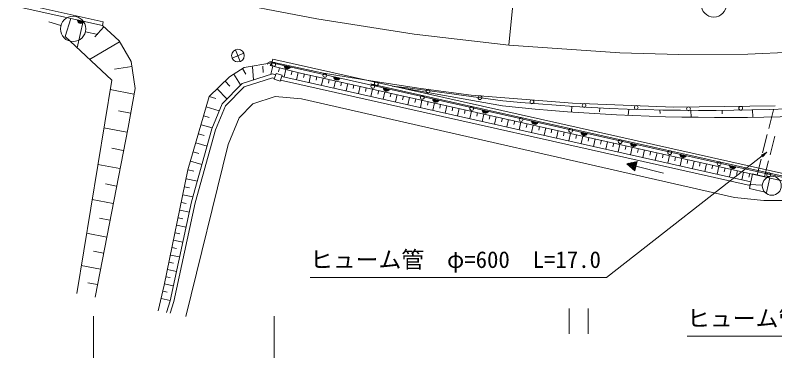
# Model space of a CAD drawing. Units: millimetres, scale not verified. Extents: x 40000 to 680000, y 20000 to 380000.
# Drawn here: x 473418 to 533341, y 239231 to 265719 of the extents above; entities that cross this region are included whole.
import ezdxf
from ezdxf.enums import TextEntityAlignment as Align

# ---------------------------------------------------------------- set-up
doc = ezdxf.new("R2010")
doc.units = ezdxf.units.MM
doc.header["$LTSCALE"] = 1000
doc.linetypes.add('CHAIN', pattern=[18.5, 12, -1.5, 3.5, -1.5])
for name, color, linetype, lineweight in [('M-BGD', 7, 'Continuous', 13), ('M-BMK', 2, 'CHAIN', 13), ('M-STR-HTXT', 7, 'Continuous', 13), ('M-STR-STRC', 7, 'Continuous', 13)]:
    doc.layers.add(name, color=color, linetype=linetype, lineweight=lineweight)
doc.styles.add('ＭＳ ゴシック', font='')
doc.styles.get('ＭＳ ゴシック').set_extended_font_data('MS Gothic')

# ---------------------------------------------------------------- blocks, each defined once
blk = doc.blocks.new('open_arrow')
at = {"color": 0, "linetype": 'Continuous', "lineweight": -2}
blk.add_lwpolyline([(7.5, 1.25), (0, 0), (7.5, -1.25)], dxfattribs=at)

msp = doc.modelspace()

# ---------------------------------------------------------------- linework, layer by layer
at = {"layer": 'M-BGD'}
for p, q in [((473483, 266727), (480361, 265197)), ((473418, 266434), (480295, 264904)), ((477023, 264913), (476061, 265188)), ((477807, 265458), (477369, 264046)), ((478783, 265240), (478318, 263148)), ((478332, 265341), (478820, 265232)), ((478338, 265278), (478332, 265341)), ((478357, 265223), (478338, 265278)), ((478345, 265307), (478794, 265207)), ((478778, 265180), (478348, 265276)), ((478351, 265244), (478761, 265153)), ((478395, 265163), (478357, 265223)), ((478726, 265130), (478374, 265209)), ((478437, 265123), (478395, 265163)), ((478397, 265173), (478690, 265108)), ((478491, 265090), (478437, 265123)), ((478634, 265089), (478439, 265133)), ((478569, 265073), (478491, 265090)), ((478632, 265079), (478569, 265073)), ((478688, 265098), (478632, 265079)), ((478747, 265136), (478688, 265098)), ((478787, 265178), (478747, 265136)), ((478820, 265232), (478787, 265178)), ((480295, 264904), (480361, 265197)), ((481616, 263689), (480295, 264904)), ((478959, 264414), (479933, 264189)), ((480417, 264792), (479692, 264003)), ((481032, 260581), (477369, 264046)), ((482563, 262062), (481616, 263689)), ((481659, 263615), (479285, 262233)), ((491447, 262718), (490523, 262334)), ((490793, 262988), (491177, 262064)), ((482873, 259937), (482563, 262062)), ((493668, 261954), (491479, 261585)), ((493538, 261749), (493668, 261954)), ((493668, 261954), (493733, 262246)), ((493668, 261954), (532850, 253166)), ((532915, 253459), (493733, 262246)), ((482621, 261665), (481262, 261467)), ((491479, 261585), (490331, 260865)), ((491346, 261501), (491615, 261072)), ((492130, 261636), (492211, 260617)), ((492945, 261701), (492986, 261192)), ((493538, 261749), (495927, 261156)), ((493755, 261695), (493596, 261054)), ((494267, 261568), (494188, 261247)), ((494780, 261440), (494632, 260847)), ((495265, 261320), (495191, 261023)), ((490331, 260865), (488733, 259302)), ((490659, 261070), (491197, 260212)), ((493725, 261095), (491317, 260335)), ((491479, 260072), (493728, 260781)), ((493968, 261022), (493725, 261095)), ((493882, 260735), (493728, 260781)), ((493860, 260665), (493998, 261123)), ((494468, 260982), (493998, 261123)), ((494331, 260524), (494468, 260982)), ((494441, 260890), (531452, 252572)), ((495750, 261200), (495608, 260628)), ((495927, 261156), (532869, 252890)), ((496237, 261086), (496173, 260799)), ((496725, 260977), (496597, 260406)), ((497213, 260868), (497149, 260582)), ((497701, 260759), (497573, 260186)), ((478271, 243762), (481032, 260581)), ((491317, 260335), (489752, 258735)), ((489975, 260516), (490362, 260121)), ((490007, 258567), (491479, 260072)), ((493860, 260665), (494331, 260524)), ((494354, 260602), (531387, 252279)), ((498189, 260649), (498125, 260363)), ((498677, 260540), (498549, 259967)), ((499165, 260431), (499101, 260145)), ((499653, 260322), (499524, 259748)), ((500141, 260213), (500076, 259926)), ((500629, 260104), (500500, 259529)), ((501658, 260248), (501462, 260291)), ((552409, 248914), (501658, 260248)), ((511856, 258562), (503169, 260130)), ((482788, 259494), (480912, 259852)), ((482326, 256862), (482873, 259937)), ((489342, 259898), (490116, 259106)), ((501116, 259994), (501052, 259707)), ((501604, 259885), (501476, 259309)), ((502092, 259776), (502028, 259488)), ((502580, 259667), (502451, 259090)), ((503068, 259558), (503004, 259269)), ((488733, 259302), (487045, 253521)), ((488732, 259297), (489246, 259147)), ((493932, 259312), (492152, 258710)), ((496016, 259126), (493932, 259312)), ((496016, 259126), (530166, 251336)), ((503556, 259449), (503427, 258871)), ((504044, 259339), (503979, 259050)), ((504532, 259230), (504403, 258651)), ((505020, 259121), (504955, 258832)), ((505508, 259012), (505378, 258432)), ((505996, 258903), (505931, 258613)), ((488491, 258474), (489520, 258174)), ((489752, 258735), (488934, 256761)), ((489218, 256663), (490007, 258567)), ((492152, 258710), (491089, 257623)), ((506484, 258793), (506354, 258213)), ((506972, 258684), (506907, 258394)), ((507460, 258575), (507330, 257994)), ((507948, 258466), (507882, 258175)), ((508435, 258357), (508305, 257774)), ((517337, 258527), (517294, 258081)), ((519528, 258404), (519514, 258104)), ((521813, 258306), (521782, 257817)), ((482502, 257993), (481564, 258172)), ((488287, 257774), (488724, 257647)), ((508923, 258248), (508858, 257956)), ((509411, 258138), (509281, 257555)), ((509899, 258029), (509834, 257738)), ((510387, 257920), (510256, 257336)), ((510875, 257811), (510810, 257519)), ((511363, 257702), (511232, 257117)), ((524275, 258237), (524292, 257957)), ((526715, 258205), (526737, 257666)), ((529184, 258210), (529199, 257934)), ((531580, 258250), (531612, 257659)), ((533231, 258239), (532867, 256784)), ((488083, 257074), (488958, 256819)), ((491089, 257623), (490210, 255506)), ((511851, 257592), (511786, 257300)), ((512339, 257483), (512208, 256897)), ((512827, 257374), (512761, 257081)), ((513315, 257265), (513183, 256678)), ((513803, 257156), (513737, 256862)), ((479729, 243452), (482326, 256862)), ((482216, 256492), (480417, 256835)), ((488934, 256761), (487332, 250976)), ((487624, 250904), (489218, 256663)), ((514291, 257047), (514159, 256459)), ((514779, 256937), (514713, 256643)), ((515267, 256828), (515135, 256239)), ((515755, 256719), (515689, 256425)), ((516242, 256610), (516110, 256020)), ((516730, 256501), (516664, 256206)), ((487875, 256364), (488319, 256235)), ((517218, 256392), (517086, 255801)), ((517706, 256282), (517640, 255987)), ((518194, 256173), (518062, 255582)), ((518682, 256064), (518616, 255768)), ((519170, 255955), (519037, 255362)), ((532746, 256299), (532382, 254844)), ((532966, 254706), (533330, 256161)), ((490210, 255506), (486884, 241932)), ((487668, 255654), (488556, 255395)), ((519658, 255846), (519592, 255549)), ((520146, 255736), (520013, 255143)), ((520634, 255627), (520567, 255331)), ((521122, 255518), (520989, 254924)), ((521610, 255409), (521543, 255112)), ((522098, 255300), (521964, 254704)), ((481941, 255053), (481042, 255224)), ((487456, 254928), (487910, 254795)), ((522586, 255191), (522519, 254893)), ((523074, 255081), (522940, 254485)), ((523561, 254972), (523495, 254674)), ((524049, 254863), (523916, 254266)), ((524537, 254754), (524471, 254455)), ((487244, 254201), (488152, 253936)), ((521661, 253997), (522481, 254175)), ((522044, 254080), (522431, 253981)), ((522153, 254104), (522444, 254029)), ((522262, 254127), (522456, 254078)), ((522481, 254175), (522295, 253448)), ((522372, 254151), (522468, 254126)), ((525025, 254645), (524891, 254047)), ((525513, 254535), (525446, 254236)), ((526001, 254426), (525867, 253827)), ((526489, 254317), (526422, 254018)), ((526977, 254208), (526843, 253608)), ((527465, 254099), (527398, 253799)), ((532261, 254359), (531948, 253109)), ((532534, 252979), (532845, 254221)), ((481667, 253614), (479942, 253943)), ((487045, 253521), (485163, 244409)), ((487062, 253511), (487499, 253420)), ((522295, 253448), (521661, 253997)), ((521704, 253961), (522382, 253787)), ((521716, 254009), (522394, 253836)), ((521788, 253887), (522369, 253739)), ((521825, 254033), (522407, 253884)), ((521873, 253814), (522357, 253690)), ((521934, 254056), (522419, 253933)), ((521957, 253741), (522345, 253642)), ((522042, 253668), (522332, 253593)), ((522126, 253594), (522320, 253545)), ((522211, 253521), (522307, 253497)), ((524568, 253254), (522388, 253811)), ((527953, 253990), (527818, 253389)), ((528441, 253880), (528374, 253580)), ((528929, 253771), (528794, 253169)), ((529417, 253662), (529349, 253361)), ((529905, 253553), (529770, 252950)), ((530393, 253444), (530325, 253142)), ((530880, 253335), (530745, 252731)), ((531368, 253225), (531301, 252924)), ((531589, 253189), (531332, 252035)), ((532948, 252887), (531589, 253189)), ((532691, 251733), (532948, 252887)), ((532850, 253166), (558961, 247375)), ((532869, 252890), (558870, 246868)), ((558963, 247682), (532915, 253459)), ((481404, 252234), (480541, 252398)), ((486917, 252812), (487790, 252630)), ((532353, 252291), (531355, 252344)), ((486784, 252179), (487180, 252096)), ((531332, 252035), (532691, 251733)), ((481141, 250854), (479487, 251169)), ((486652, 251545), (487444, 251380)), ((530166, 251336), (532484, 251091)), ((532484, 251091), (535720, 251109)), ((487332, 250976), (485635, 243188)), ((485925, 243114), (487624, 250904)), ((486525, 250938), (486905, 250859)), ((486399, 250331), (487157, 250173)), ((480888, 249531), (480062, 249689)), ((486274, 249733), (486648, 249655)), ((486149, 249134), (486897, 248978)), ((480636, 248208), (479051, 248511)), ((486026, 248544), (486394, 248468)), ((485903, 247955), (486640, 247801)), ((480394, 246940), (479602, 247091)), ((485781, 247373), (486145, 247297)), ((485660, 246791), (486387, 246639)), ((480153, 245672), (478632, 245961)), ((485540, 246218), (485899, 246143)), ((485420, 245644), (486137, 245495)), ((479921, 244455), (479161, 244600)), ((485184, 244513), (485891, 244366)), ((485302, 245079), (485656, 245005)), ((485163, 244409), (484701, 242396)), ((485055, 243942), (485412, 243860)), ((484924, 243370), (485638, 243207)), ((485635, 243188), (485359, 242256)), ((485654, 242193), (485925, 243114)), ((517107, 242559), (517107, 240559)), ((518607, 240559), (518607, 242559))]:
    msp.add_line(p, q, dxfattribs=at)
msp.add_lwpolyline([(503169, 260130), (504404, 259997), (511884, 258960)], dxfattribs=at)
for centre, radius in [((477985, 264639), 1000), ((490985, 262526), 500), ((501625, 260101), 150), ((505529, 259229), 150), ((509433, 258358), 150), ((513337, 257486), 150), ((517241, 256614), 150), ((521145, 255742), 150), ((525049, 254870), 150), ((528953, 253999), 150), ((533103, 252258), 750), ((532856, 253127), 150)]:
    msp.add_circle(centre, radius, dxfattribs=at)
for centre, radius, start, end in [((494900, 261735), 256, 180.03936, 334.67856), ((494900, 261737), 208, 183.61926, 331.09886), ((494901, 261741), 162, 189.97896, 324.73926), ((494904, 261753), 125, 204.22896, 310.48906), ((498803, 260860), 256, 180.03936, 334.67856), ((498803, 260862), 208, 183.61926, 331.09886), ((498804, 260866), 162, 189.97896, 324.73926), ((498807, 260878), 125, 204.22896, 310.48906), ((527654, 422703), 164500, 264.50227, 280.1414), ((502706, 259984), 256, 180.03936, 334.67856), ((502706, 259986), 208, 183.61926, 331.09886), ((502707, 259990), 162, 189.97896, 324.73926), ((502710, 260002), 125, 204.22896, 310.48906), ((506609, 259109), 256, 180.03936, 334.67856), ((506609, 259111), 208, 183.61926, 331.09886), ((506610, 259115), 162, 189.97896, 324.73926), ((506613, 259127), 125, 204.22896, 310.48906), ((529404, 425945), 168300, 264.01522, 278.06834), ((510512, 258233), 256, 180.03936, 334.67856), ((510512, 258235), 208, 183.61926, 331.09886), ((510513, 258240), 162, 189.97896, 324.73926), ((510516, 258252), 125, 204.22896, 310.48906), ((514415, 257358), 256, 180.03936, 334.67856), ((514415, 257360), 208, 183.61926, 331.09886), ((514416, 257364), 162, 189.97896, 324.73926), ((514419, 257376), 125, 204.22896, 310.48906), ((518318, 256483), 256, 180.03936, 334.67856), ((518318, 256485), 208, 183.61926, 331.09886), ((518319, 256489), 162, 189.97896, 324.73926), ((518322, 256501), 125, 204.22896, 310.48906), ((522221, 255607), 256, 180.03936, 334.67856), ((522221, 255609), 208, 183.61926, 331.09886), ((522222, 255613), 162, 189.97896, 324.73926), ((522225, 255626), 125, 204.22896, 310.48906), ((526124, 254732), 256, 180.03936, 334.67856), ((526124, 254734), 208, 183.61926, 331.09886), ((526125, 254738), 162, 189.97896, 324.73926), ((526128, 254750), 125, 204.22896, 310.48906), ((530027, 253857), 256, 180.03936, 334.67856), ((530027, 253859), 208, 183.61926, 331.09886), ((530028, 253863), 162, 189.97896, 324.73926), ((530031, 253875), 125, 204.22896, 310.48906)]:
    msp.add_arc(centre, radius, start, end, dxfattribs=at)
at = {"layer": 'M-BMK'}
for p, q in [((487717, 267256), (497209, 265438)), ((497209, 265438), (504899, 264225)), ((504899, 264225), (512363, 263342)), ((512363, 263342), (521111, 262745)), ((521111, 262745), (525774, 262622)), ((525774, 262622), (531211, 262651)), ((531211, 262651), (537483, 262915))]:
    msp.add_line(p, q, dxfattribs=at)
at = {"layer": 'M-STR-HTXT'}
for p, q in [((512363, 263342), (517119, 312930)), ((479597, 241960), (479597, 230789)), ((493843, 241960), (493843, 230709))]:
    msp.add_line(p, q, dxfattribs=at)
for points in [[(554339, 263969), (549824, 240397), (526424, 240397)], [(532705, 254905), (520077, 245030), (496677, 245030)]]:
    msp.add_lwpolyline(points, dxfattribs=at)
at = {"layer": 'M-STR-STRC'}
for p, q in [((493301, 261844), (493310, 261883)), ((493310, 261883), (493342, 261937)), ((493342, 261937), (493382, 261980)), ((493382, 261980), (493441, 262018)), ((493441, 262018), (493496, 262037)), ((493496, 262037), (493569, 262041)), ((493569, 262041), (493647, 262025)), ((493647, 262025), (493843, 261982)), ((493843, 261982), (497741, 261139)), ((497741, 261139), (501484, 260530)), ((501484, 260530), (505426, 259946)), ((505426, 259946), (509389, 259419)), ((509389, 259419), (517376, 258780)), ((517376, 258780), (525371, 258463)), ((525371, 258463), (533360, 258555))]:
    msp.add_line(p, q, dxfattribs=at)
for centre, radius in [((528527, 266575), 1000), ((493811, 261836), 150), ((497844, 260970), 150), ((501911, 260316), 150), ((505987, 259720), 150), ((510080, 259214), 150), ((514184, 258885), 150), ((518296, 258594), 150), ((522410, 258430), 150), ((526533, 258326), 150), ((530650, 258374), 150)]:
    msp.add_circle(centre, radius, dxfattribs=at)

# ---------------------------------------------------------------- block references
at = {"layer": 'M-STR-HTXT', "xscale": 66.7, "yscale": 66.7, "rotation": 218}
msp.add_blockref('open_arrow', (532705, 254905), dxfattribs=at)

# ---------------------------------------------------------------- texts
at = {"layer": 'M-STR-HTXT', "style": 'ＭＳ ゴシック'}
for s, p in [('ヒューム管\u3000φ=600\u3000L=17.0', (496677, 246430)), ('ヒューム管\u3000φ=600\u3000L=21.6', (526424, 241797))]:
    msp.add_text(s, height=1320, dxfattribs=at).set_placement(p, align=Align.MIDDLE_LEFT)

doc.saveas('drawing.dxf')
